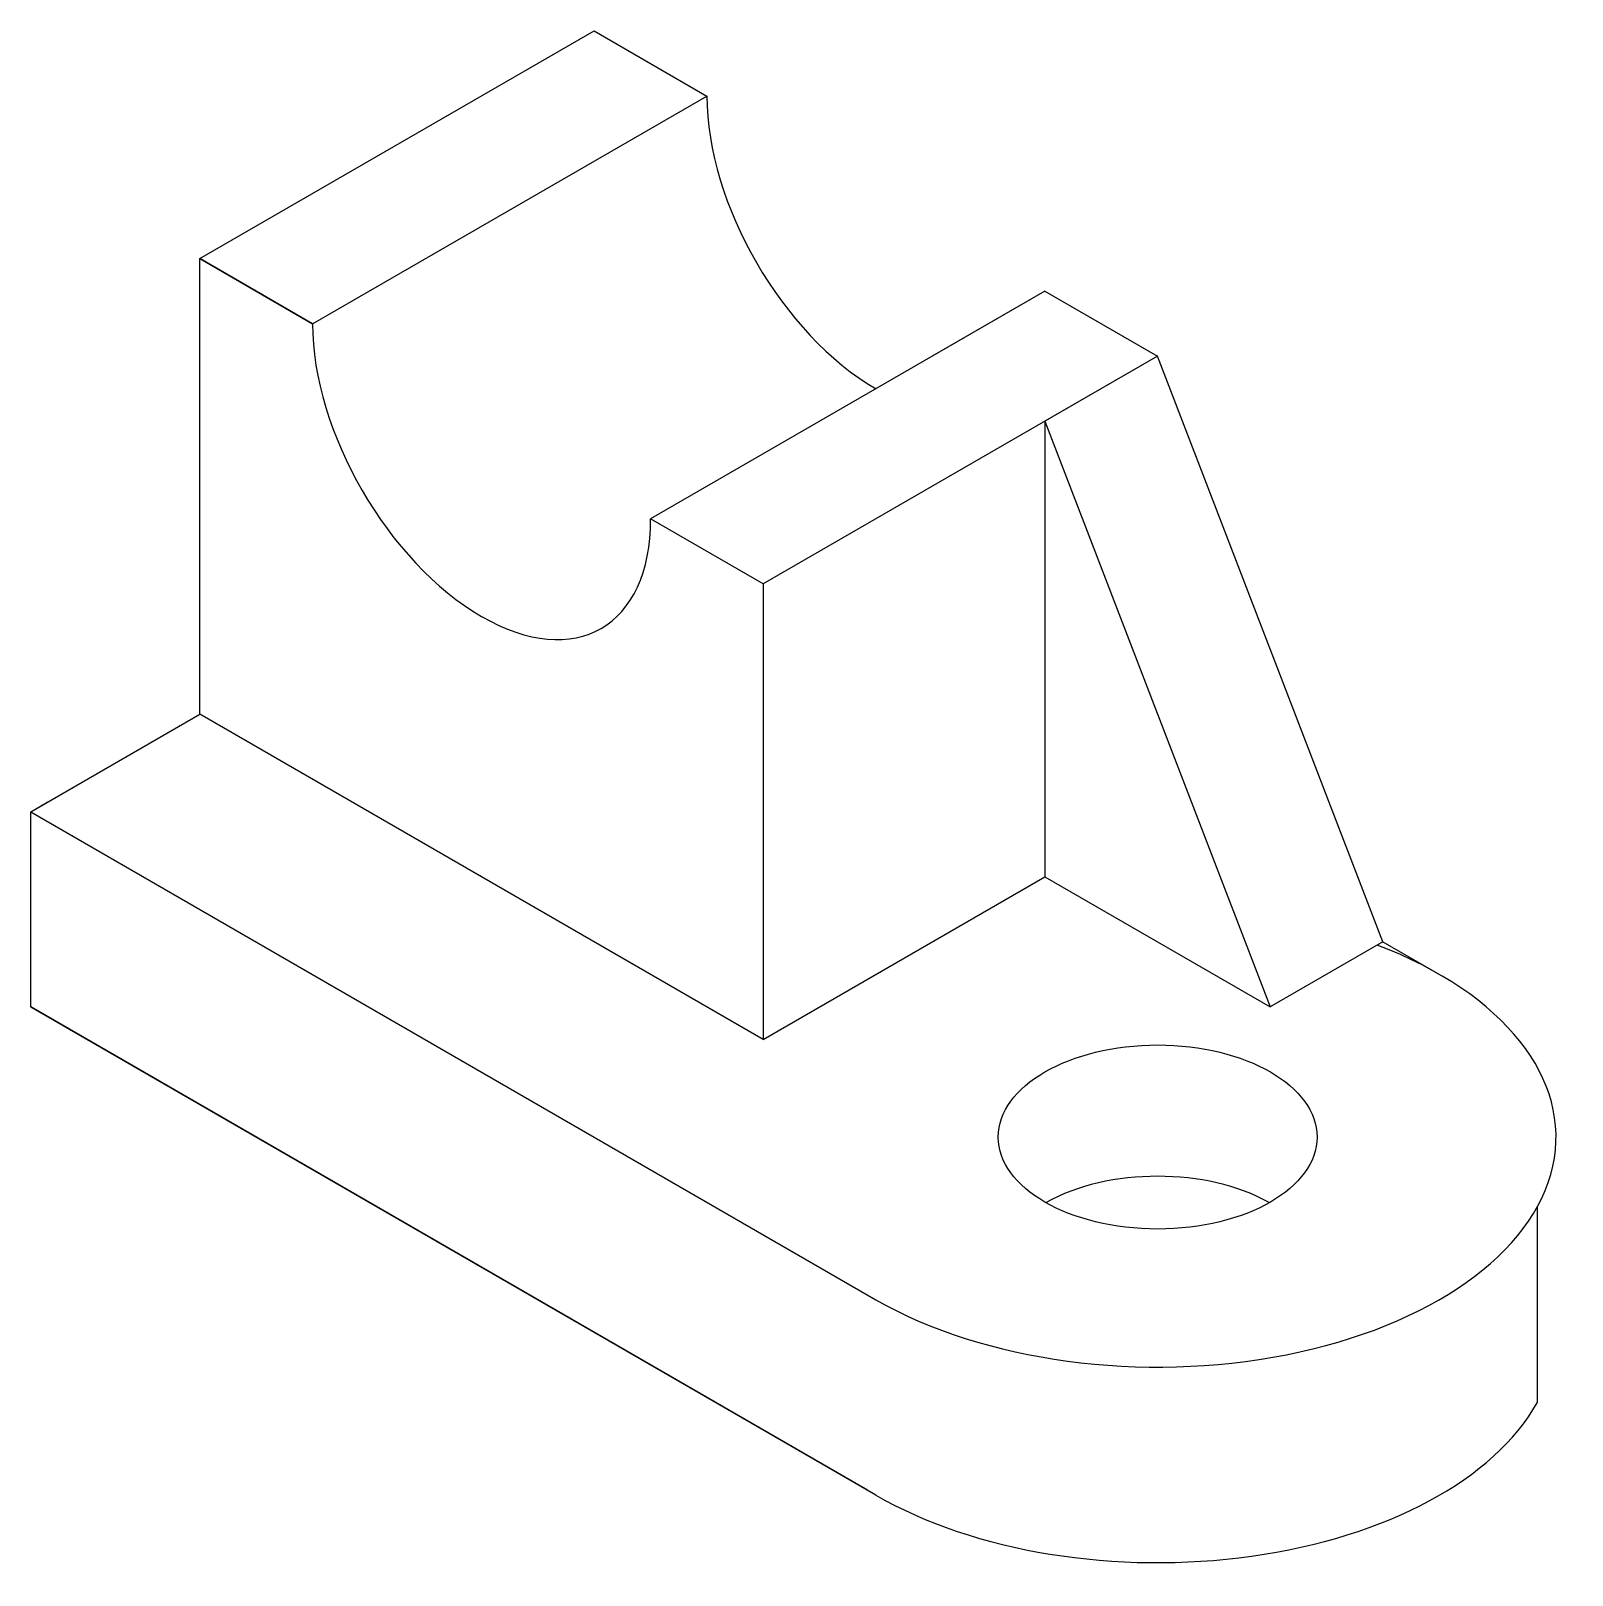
# Model space of a CAD drawing. Header units: millimetres. Extents: x 40 to 159, y 358 to 476.
import ezdxf

# ---------------------------------------------------------------- set-up
doc = ezdxf.new("R2010")
doc.units = ezdxf.units.MM

msp = doc.modelspace()

# ---------------------------------------------------------------- linework, layer by layer
for p, q in [((53.06, 458.85), (83.37, 476.35)), ((83.37, 476.35), (92.03, 471.35)), ((61.72, 453.85), (92.03, 471.35)), ((53.06, 423.85), (53.06, 458.85)), ((53.06, 458.85), (61.72, 453.85)), ((61.72, 453.85), (53.06, 458.85)), ((118.01, 456.35), (87.7, 438.85)), ((118.01, 456.35), (109.35, 451.35)), ((118.01, 456.35), (126.67, 451.35)), ((126.67, 451.35), (96.36, 433.85)), ((126.67, 451.35), (118.01, 446.35)), ((143.99, 406.35), (126.67, 451.35)), ((118.01, 446.35), (135.33, 401.35)), ((118.01, 446.35), (118.01, 411.35)), ((96.36, 433.85), (87.7, 438.85)), ((96.36, 433.85), (96.36, 398.85)), ((40.07, 416.35), (53.06, 423.85)), ((40.07, 416.35), (53.06, 423.85)), ((96.36, 398.85), (53.06, 423.85)), ((40.07, 416.35), (41.37, 417.1)), ((40.07, 401.35), (40.07, 416.35)), ((40.07, 416.35), (105.02, 378.85)), ((40.07, 416.35), (105.02, 378.85)), ((96.36, 398.85), (118.01, 411.35)), ((118.01, 411.35), (135.33, 401.35)), ((143.99, 406.35), (135.33, 401.35)), ((143.99, 406.35), (148.32, 403.85)), ((104.38, 364.22), (40.07, 401.35)), ((40.07, 401.35), (105.02, 363.85)), ((155.83, 385.97), (155.83, 370.93))]:
    msp.add_line(p, q)
for centre, major_axis, start_param, end_param in [((105.02, 463.85), (9.19, -15.91), 3.926991, 5.497787), ((74.71, 446.35), (9.19, -15.91), 3.926991, 7.068583), ((126.67, 391.35), (-30.62, 0), 0.785398, 4.128349), ((126.67, 381.26), (-12.25, 0), 3.936843, 5.487935), ((126.67, 376.32), (-30.62, 0), 0.785398, 2.832061)]:
    msp.add_ellipse(centre, major_axis=major_axis, ratio=0.57735, start_param=start_param, end_param=end_param)
msp.add_ellipse((126.67, 391.35), major_axis=(-12.25, 0), ratio=0.57735)
msp.add_ellipse((126.67, 391.35), major_axis=(-12.25, 0), ratio=0.57735)
msp.add_ellipse((126.67, 391.35), major_axis=(-12.25, 0), ratio=0.57735)
msp.add_ellipse((126.67, 391.35), major_axis=(-12.25, 0), ratio=0.57735)

doc.saveas('drawing.dxf')
